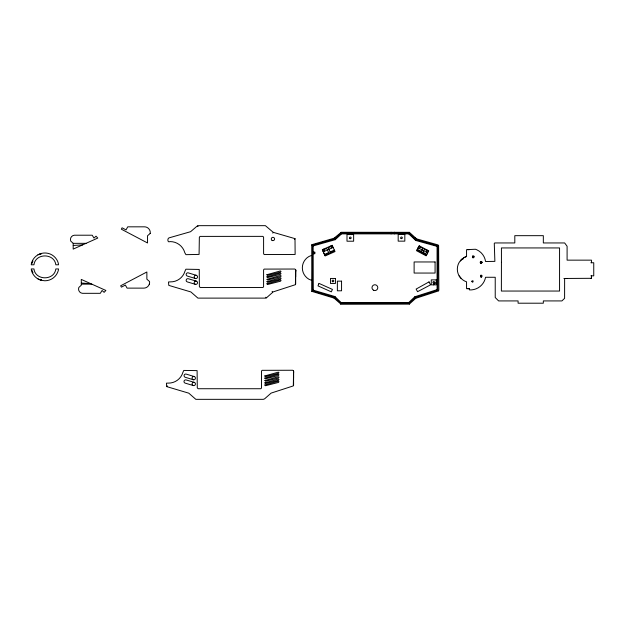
<?xml version="1.0" encoding="UTF-8"?>
<svg xmlns="http://www.w3.org/2000/svg" width="625" height="625" viewBox="0 0 625 625"><rect width="100%" height="100%" fill="white"/><g stroke="black" fill="none" stroke-linecap="round" stroke-linejoin="round"><path stroke-width="0.94" d="M293.594 372.57L293.516 370.836L292.648 370.258L262.039 370.32L261.5 371.133L261.5 388.047L260.812 388.727L198.148 388.727L197.281 387.867L197.102 370.609L183.781 370.43L182.914 372.336A14.906 14.906 0 0 1 168.281 383.109L166.445 383.156L166.695 386.609L188.789 393.172L195.828 399.336L263.344 399.336L264.617 398.828L271.117 393.102L293.32 385.906L293.594 371.195L293.594 378.25M295.68 271.344L295.609 269.609L294.742 269.031L264.125 269.102L263.586 269.906L263.586 286.82L262.898 287.508L200.234 287.508L199.375 286.641L199.242 269.445L185.875 269.203L185 271.109A14.906 14.906 0 0 1 170.375 281.883L168.5 281.984L168.781 285.383L190.875 291.945L197.922 298.117L265.438 298.117L266.711 297.609L273.203 291.875L295.414 284.68L295.648 269.969L295.68 277.023M73.211 243.336L73.172 249.117L97.781 238.07L96 236.18L93.992 238.07L92.195 235.211L74.375 235.211A4.312 4.312 0 0 0 70.734 241.078L73.211 243.336L86.055 243.336M438.469 245.305L437.078 246.367L415.719 240.453L408.75 233.875L409.367 232.328L416.609 238.883L437.758 244.828L438.617 245.555L438.852 290.227L438.289 290.992L415.75 298.297L409.289 304.125L341.086 304.258L334.047 298.094L311.664 291.312L311.867 244.672L333.953 238.258L341.297 232.289L409.367 232.328M340.547 304.148L341.172 302.594L408.68 302.594L414.836 296.766L437.078 289.641L438.578 290.828M31.969 263.406L32.969 260.984M481.742 276.539C480.711 272.93 479.547 279.273 482.289 275.852M419.445 248.492L420.516 246.477M421.023 252.156L422.977 248.492L418.945 246.344L416.992 250.016L426.523 255.078M422.492 252.938L424.445 249.273L428.477 251.414M426.414 252.195L427.484 250.18M415.445 240.188L416.312 238.672M272.797 233.117L273.242 232.336L265.398 225.664L198.531 225.664L196.875 226.305L190.586 231.703L168.898 237.906C167.195 238.688 167.523 243.07 170.109 241.594A15.156 15.156 0 0 1 184.82 252.75L185.938 254.664L199.078 254.414L199.352 237.281L200.031 236.398L262.828 236.367L263.594 237.125L263.594 253.625L264.133 254.547L295.133 254.453L295.008 238.648L273.242 232.336M415.719 240.453L416.609 238.883M334.047 298.094L334.945 296.547L313.258 290.18L311.953 291.531M415.57 239.125L416.023 238.453M481.609 276.711L481.086 277.422L481.086 274.938M591.469 262.75L591.469 260.148L567.094 260.148L567.094 246.266L564.648 242.953L543.328 242.953L543.328 235.672L514.805 235.672L514.805 242.953L494.719 242.953L494.281 243.398L494.875 261.367L485.57 261.508A15.273 15.273 0 0 0 476.836 249.797L475.414 249.25L466.555 249.664L466.555 256.531L464.016 257.578L461.242 259.703L459.109 262.477A13.375 13.375 0 0 0 459.117 275.852C460.891 278.57 463.391 280.859 466.555 281.797L466.555 288.703L469.508 288.703L469.516 289.93A15.539 15.539 0 0 0 485.57 277.273L495.227 277.273L495.227 297.523L498.617 300.922L518.086 300.922L518.086 303.203L543.328 303.203L543.328 300.922L561.906 300.922L564.602 298.336L564.625 278.469L591.469 278.305L591.469 275.852M481.742 262.805L481.023 263.219L481.086 261.367M460.32 260.914L464.016 257.578L466.555 256.359M414.383 239.188L415.508 237.969M166.695 386.609L167.344 385.938M311.711 244.836L313.164 245.93L335.18 239.695L341.586 233.875L408.75 233.875M433.391 284.859L436.25 282.367M461.25 259.719L462.445 258.789L463.609 258.789M294.406 239.281L295.102 238.758M332.469 245.883L328.297 247.742L330.492 252.672M323.281 251.789L333.141 247.398M328.633 252.586L324.477 254.438L324.797 255.203L334.664 250.813M330.148 251.914L334.328 250.055M37.93 254.82L41.289 253.43L41.32 253.992L40.906 253.594M311.523 255.43L308.898 256.516A13.109 13.109 0 0 0 308.898 279.227L312.062 280.539M73.211 245.461L82.602 244.883M590.852 278.312L591.469 278.305M469.43 249.664L467.797 249.664M469.508 288.703L467.797 288.703M313.164 252.078L314.828 252.078L314.828 253.75L313.164 253.75M313.164 252.898L314.828 252.898M590.859 262.75L593.75 262.75L593.75 275.852L590.859 275.852M563.898 278.477L567.109 278.477M40.906 280.023L41.32 280.023M81.312 284.133L91.789 284.133M81.312 283.07L81.312 285.195L78.836 287.445A4.312 4.312 0 0 0 82.477 293.32L100.297 293.32L102.086 290.461L104.102 292.352L105.883 290.461L81.273 279.414L81.312 283.07L90.703 283.648M472.43 256.016L474.164 256.242M195.43 278.523L195.859 278.586A1.664 1.664 0 0 0 197.469 276.492A1.664 1.664 0 0 0 195.031 275.484L194.688 275.75A1.664 1.664 0 0 0 194.258 277.352L194.422 277.75A1.664 1.664 0 0 0 195.43 278.523L187.398 276.078A1.664 1.664 0 0 1 186.227 274.047A1.664 1.664 0 0 1 188.258 272.867L196.289 275.32M193.344 379.75L193.773 379.805A1.664 1.664 0 0 0 195.375 377.719A1.664 1.664 0 0 0 192.938 376.711L192.594 376.969A1.664 1.664 0 0 0 192.164 378.578L192.328 378.977A1.664 1.664 0 0 0 193.344 379.75L185.312 377.305A1.664 1.664 0 0 1 184.133 375.266A1.664 1.664 0 0 1 186.172 374.094L194.203 376.539M196.289 281.133L188.18 278.703C186.141 278.078 185.234 281.438 187.32 281.914L195.43 284.336M194.203 382.352L186.086 379.93A1.664 1.664 0 0 0 184.055 381.102A1.664 1.664 0 0 0 185.227 383.141L193.344 385.562M37.93 278.914L41.289 280.305L44.891 280.781A13.914 13.914 0 0 0 58.32 270.469L58.523 268.945L55.828 268.945C54.375 280.766 35.398 280.766 33.945 268.945L31.25 268.945L31.453 270.469A13.914 13.914 0 0 0 41.289 280.305L41.32 279.742M427.695 252.883L418.18 247.82L417.383 249.281L421.414 251.422M422.883 252.203L426.914 254.344M408.898 233.5L414.672 238.875M334.945 296.547L341.172 302.594M481.484 261.43L482.289 262.477M459.117 275.852L461.242 278.625M414.836 296.766L415.75 298.297M272.125 291.391L272.578 292.156M334.289 238.086L335.18 239.695M408.68 302.594L409.398 304.078M265.875 297.195L266.227 297.938M323.297 251.781L322.602 250.273L326.773 248.414L328.969 253.344M330.883 245.906L331.812 247.992M323.68 249.109L324.609 251.195M323.797 252.922L324.461 254.445M31.969 270.328L32.969 272.75M341.008 232.383L341.586 233.875M197.641 225.828L197.93 226.578M295.648 269.969L295.68 271.109M293.555 371.195L293.586 372.336M313.258 290.18L313.164 245.93M295.648 269.727L295.68 284.078M293.555 370.953L293.594 385.305M437.078 246.367L437.078 289.641M394.398 232.211L394.398 233.875M391.078 232.211L391.078 233.875M40.906 279.57L40.906 280.148M40.508 253.758L40.508 254.328M40.508 279.406L40.508 279.984M501.43 262.336L501.375 291.047L559.562 291.047L559.562 247.938L501.43 247.938L501.43 262.336M31.453 263.266L31.25 264.789L33.945 264.789C35.398 252.977 54.375 252.977 55.828 264.789L58.523 264.789L58.32 263.266A13.914 13.914 0 0 0 31.453 263.266M266.898 274.711L267.477 275.461L280.578 272.109L281 271.383L280.422 270.938L266.898 274.711M266.898 276.859L267.477 277.609L280.578 274.258L281 273.531L280.422 273.086L266.898 276.859M267.031 279.289L267.609 280.039L280.711 276.688L281.133 275.961L280.555 275.516L267.031 279.289M266.984 281.625L267.562 282.375L280.664 279.023L281.086 278.289L280.508 277.852L266.984 281.625M266.938 283.773L267.508 284.523L280.609 281.172L281.031 280.438L280.461 280L266.938 283.773M264.812 375.938L265.391 376.688L278.492 373.336L278.914 372.602L278.336 372.164L264.812 375.938M264.812 378.086L265.383 378.836L278.484 375.484L278.906 374.758L278.336 374.312L264.812 378.086M264.938 380.508L265.516 381.258L278.617 377.914L279.039 377.18L278.461 376.742L264.938 380.508M264.891 382.844L265.469 383.594L278.57 380.25L278.992 379.516L278.414 379.07L264.891 382.844M264.844 384.992L265.422 385.742L278.523 382.398L278.945 381.664L278.367 381.227L264.844 384.992M471.805 281.242C472.82 284.406 474.273 279 471.805 281.242M150.211 233.422L147.539 235.758L147.539 242.969L121.344 229.188L122.07 227.805L126.031 229.891L127.742 226.828L144.461 226.828A5.805 5.805 0 0 1 149.594 229.93L149.953 230.758A5.805 5.805 0 0 1 150.211 233.422M318.609 284.133L318.008 285.883L331.336 291.859L332.43 289.422L318.945 283.375L318.609 284.133M149.281 284.195L148.922 285.023A5.805 5.805 0 0 1 143.789 288.125L127.07 288.125L125.359 285.062L121.398 287.148L120.672 285.773L146.867 271.984L146.867 279.195L149.539 281.531A5.805 5.805 0 0 1 149.281 284.195M419.234 245.797L416.602 250.742L426.133 255.812L428.766 250.867L419.234 245.797M415.297 297.531L409.039 303.336L340.875 303.336L334.492 297.32L312.602 290.859L312.336 245.305L334.734 238.891L341.297 233.125L409.047 233.125L416.164 239.672L437.773 245.836L437.773 290.188L415.297 297.531M195.031 281.297L194.688 281.562A1.664 1.664 0 0 0 194.258 283.164L194.422 283.562A1.664 1.664 0 0 0 196.695 284.172A1.664 1.664 0 0 0 197.297 281.906A1.664 1.664 0 0 0 195.031 281.297M192.938 382.523L192.594 382.781A1.664 1.664 0 0 0 192.164 384.391L192.328 384.789A1.664 1.664 0 0 0 194.602 385.398A1.664 1.664 0 0 0 195.211 383.125A1.664 1.664 0 0 0 192.938 382.523M429.023 281.898L416.125 289.07L417.57 291.68L430.57 284.836L429.023 281.898M332.211 245.312L322.352 249.703L325.141 255.961L335 251.57L332.211 245.312M404.82 234.508L398.18 234.508L398.18 241.148L404.82 241.148L404.82 234.508M353.641 234.562L346.992 234.562L346.992 241.211L353.641 241.211L353.641 234.562M435.078 261.961L414.117 261.961L414.117 273.055L435.078 273.055L435.078 261.961M335.453 278.453L330.469 278.453L330.469 283.438L335.453 283.438L335.453 278.453M436.25 279.883L431.266 279.883L431.266 284.859L436.25 284.859L436.25 279.883M341.562 281.148L337.367 281.148L337.367 290.797L341.562 290.797L341.562 281.148M332.547 281.664A0.828 0.828 0 0 0 333.797 280.945A0.828 0.828 0 0 0 332.547 280.227A0.828 0.828 0 0 0 332.547 281.664M401.086 238.547A0.828 0.828 0 0 0 402.328 237.828A0.828 0.828 0 0 0 401.086 237.109A0.828 0.828 0 0 0 401.086 238.547M349.727 238.469A0.828 0.828 0 0 0 351.117 238.102A0.828 0.828 0 0 0 350.102 237.086A0.828 0.828 0 0 0 349.727 238.469M433.344 283.094A0.828 0.828 0 0 0 434.586 282.367A0.828 0.828 0 0 0 433.344 281.648A0.828 0.828 0 0 0 433.344 283.094M480.438 262.977A0.828 0.828 0 0 0 481.828 262.609A0.828 0.828 0 0 0 480.805 261.594A0.828 0.828 0 0 0 480.438 262.977M472.82 257.703A0.828 0.828 0 0 0 474.062 256.984A0.828 0.828 0 0 0 472.82 256.266A0.828 0.828 0 0 0 472.82 257.703M272.102 240.414A1.664 1.664 0 0 0 274.594 238.977A1.664 1.664 0 0 0 272.102 237.539A1.664 1.664 0 0 0 272.102 240.414M373.43 290.172A2.906 2.906 0 0 0 377.797 287.672A2.906 2.906 0 0 0 373.438 285.141A2.906 2.906 0 0 0 373.43 290.172"/></g></svg>
